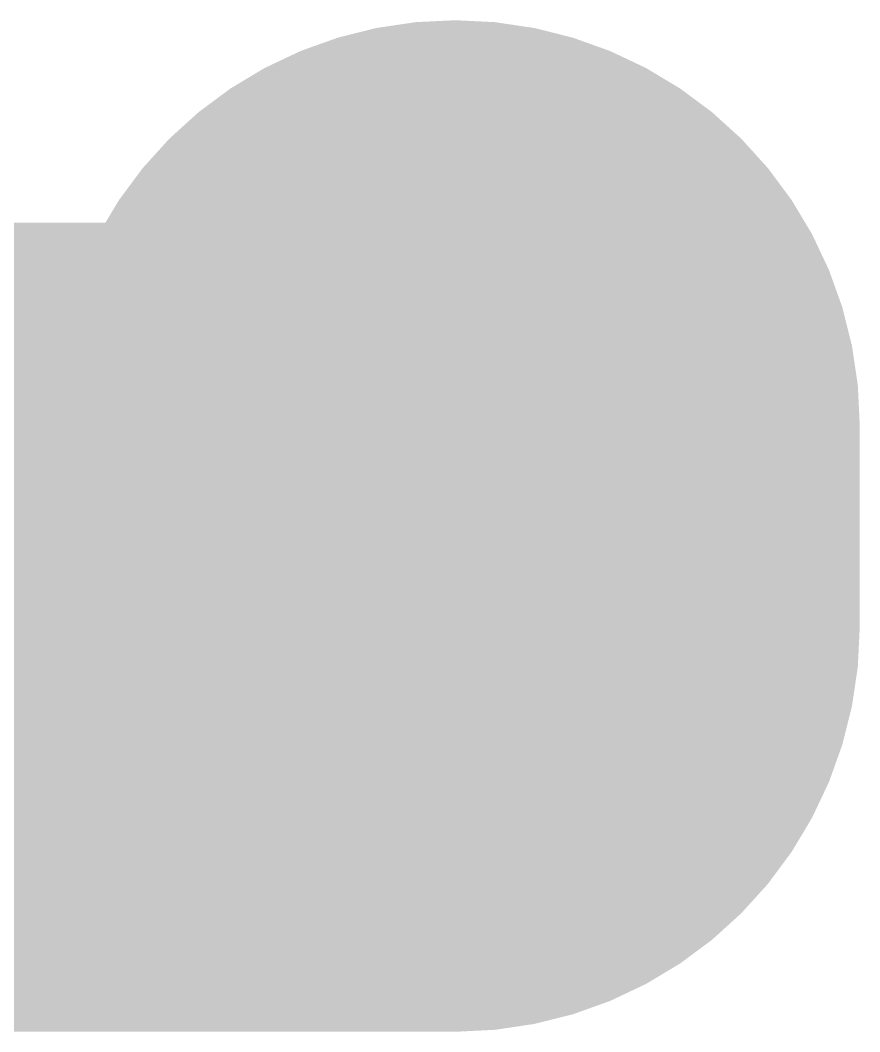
# Model space of a CAD drawing. Header units: inches. Extents: x 22 to 371, y 55 to 284.
# Drawn here: x 38.9175 to 39.1811, y 142.0277 to 142.3452 of the extents above; entities that cross this region are included whole.
import ezdxf

# ---------------------------------------------------------------- set-up
doc = ezdxf.new("R2010")
doc.units = ezdxf.units.IN
doc.layers.add('Top Layer', color=1, linetype='Continuous')

msp = doc.modelspace()

# ---------------------------------------------------------------- linework, layer by layer
at = {"layer": 'Top Layer'}
for points in [[(39.05407, 142.15471, 0.254, 0.254, 0), (39.05407, 142.21821, 0.254, 0.254, 0)], [(37.4396, 142.15471, 0.254, 0.254, 0), (39.05407, 142.15471, 0.254, 0.254, 0)]]:
    msp.add_lwpolyline(points, format="xyseb", dxfattribs=at)
for points in [[(38.99057, 142.21821, 0.127, 0.127, 1), (39.11757, 142.21821, 0.127, 0.127, 1)], [(38.99057, 142.15471, 0.127, 0.127, 1), (39.11757, 142.15471, 0.127, 0.127, 1)], [(38.99057, 142.15471, 0.127, 0.127, 1), (39.11757, 142.15471, 0.127, 0.127, 1)]]:
    msp.add_lwpolyline(points, format="xyseb", close=True, dxfattribs=at)

doc.saveas('drawing.dxf')
